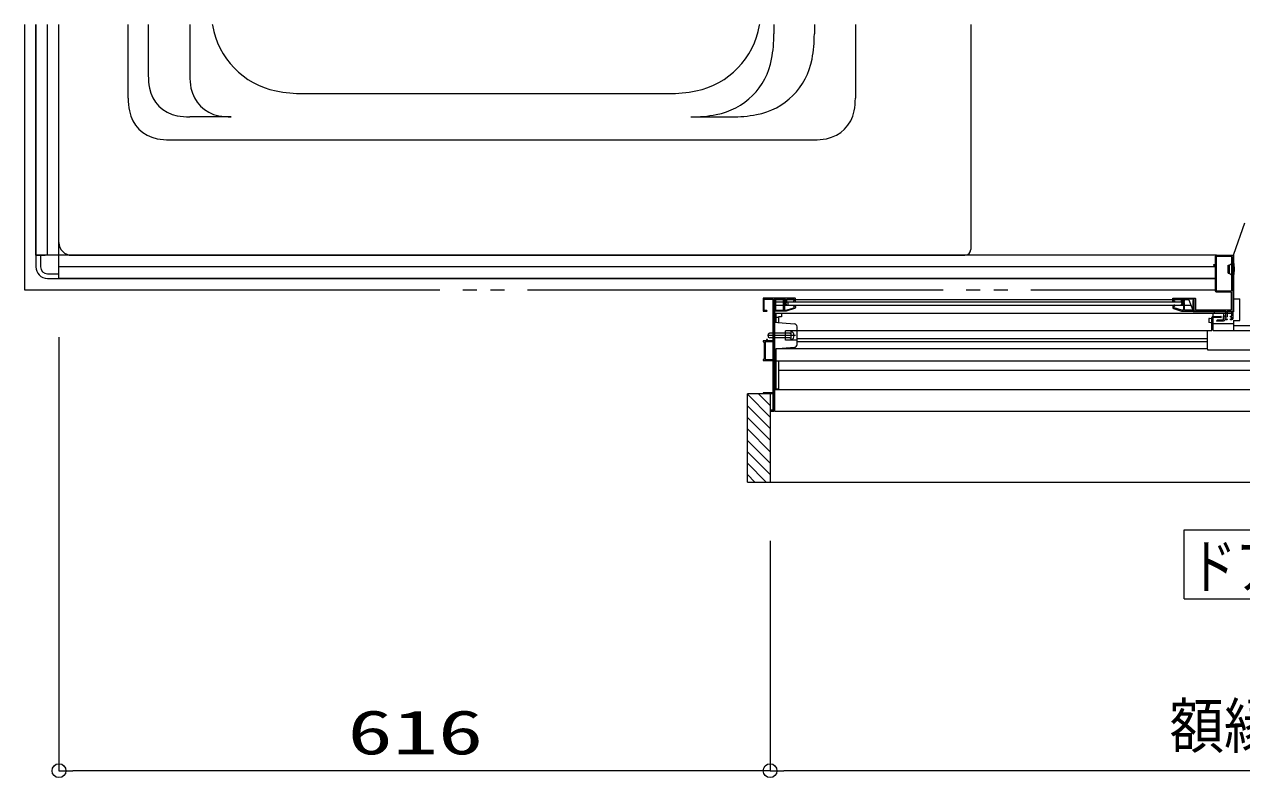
# Model space of a CAD drawing. Units: millimetres on the paper. Extents: x -305 to 305, y -152 to 152.
# Drawn here: x -204.9 to -152.2, y -52.5 to -19.9 of the extents above; entities that cross this region are included whole.
import ezdxf
from ezdxf.enums import TextEntityAlignment as Align

# ---------------------------------------------------------------- set-up
doc = ezdxf.new("R2010")
doc.units = ezdxf.units.MM
doc.linetypes.add('LONG_DOUBLE_CHAIN', pattern=[21.8, 18, -1, 0.6, -0.6, 0.6, -1])
doc.layers.add('0-0_0', color=7, linetype='Continuous', lineweight=9)
doc.layers.add('0-1_VIEW0001', color=7, linetype='Continuous', lineweight=9)
doc.styles.add('ＭＳ ゴシック', font='')
doc.styles.get('ＭＳ ゴシック').set_extended_font_data('MS Gothic')

# ---------------------------------------------------------------- blocks, each defined once
blk = doc.blocks.new('_ORIGIN')
at = {"layer": '0-0_0'}
blk.add_line((0, 0), (-1, 0), dxfattribs=at)
blk.add_circle((0, 0), 0.5, dxfattribs=at)

msp = doc.modelspace()

# ---------------------------------------------------------------- linework, layer by layer
at = {"layer": '0-0_0'}
for p, q in [((-203.434, -33.466), (-203.434, -52.246)), ((-172.629, -42.287), (-172.629, -52.246)), ((-172.629, -42.287), (-172.629, -52.246)), ((-173.229, -52.246), (-202.834, -52.246)), ((-114.734, -52.246), (-172.029, -52.246))]:
    msp.add_line(p, q, dxfattribs=at)
at = {"layer": '0-1_VIEW0001', "linetype": 'LONG_DOUBLE_CHAIN'}
for p, q in [((-204.934, -19.926), (-204.934, -31.426)), ((-204.934, -31.426), (-153.334, -31.426))]:
    msp.add_line(p, q, dxfattribs=at)
at = {"layer": '0-1_VIEW0001'}
for p, q in [((-204.434, -19.926), (-204.434, -29.926)), ((-203.934, -29.926), (-203.934, -19.926)), ((-203.434, -30.926), (-203.434, -19.926)), ((-203.434, -29.377), (-203.434, -19.927)), ((-200.434, -23.129), (-200.434, -19.927)), ((-199.565, -19.927), (-199.565, -22.138)), ((-197.765, -19.927), (-197.765, -22.138)), ((-172.46, -19.927), (-172.46, -20.34)), ((-170.71, -19.927), (-170.71, -20.34)), ((-168.934, -19.927), (-168.934, -23.129)), ((-163.934, -19.927), (-163.934, -29.677)), ((-192.837, -22.927), (-177.032, -22.927)), ((-195.968, -23.935), (-197.767, -23.935)), ((-176.056, -23.935), (-174.306, -23.935)), ((-198.637, -24.927), (-170.732, -24.927)), ((-152.543, -29.875), (-152.061, -28.525)), ((-204.434, -29.926), (-204.034, -29.926)), ((-204.434, -29.926), (-204.434, -30.426)), ((-204.234, -29.926), (-204.234, -30.426)), ((-202.884, -29.927), (-164.184, -29.927)), ((-153.334, -30.311), (-153.334, -29.976)), ((-153.289, -31.466), (-153.289, -29.986)), ((-153.289, -31.466), (-153.289, -29.986)), ((-153.284, -29.926), (-152.599, -29.926)), ((-153.274, -29.971), (-152.649, -29.971)), ((-153.274, -29.971), (-152.649, -29.971)), ((-152.634, -29.986), (-152.634, -31.466)), ((-152.634, -29.986), (-152.634, -31.466)), ((-152.584, -29.941), (-152.584, -32.676)), ((-152.549, -31.815), (-152.549, -29.909)), ((-153.334, -30.426), (-203.434, -30.426)), ((-203.434, -30.926), (-203.434, -30.526)), ((-153.409, -30.356), (-153.409, -30.336)), ((-153.399, -30.326), (-153.349, -30.326)), ((-153.349, -30.366), (-153.399, -30.366)), ((-153.334, -31.476), (-153.334, -30.381)), ((-152.784, -30.351), (-152.734, -30.351)), ((-152.784, -30.701), (-152.784, -30.351)), ((-152.734, -30.351), (-152.656, -30.292)), ((-152.734, -30.351), (-152.734, -30.701)), ((-152.599, -30.309), (-152.618, -30.309)), ((-152.584, -30.226), (-152.564, -30.226)), ((-203.934, -30.726), (-203.434, -30.726)), ((-203.934, -30.926), (-203.434, -30.926)), ((-203.434, -30.926), (-153.334, -30.926)), ((-153.334, -30.926), (-203.434, -30.926)), ((-152.784, -30.701), (-152.734, -30.701)), ((-152.734, -30.701), (-152.656, -30.761)), ((-152.599, -30.744), (-152.618, -30.744)), ((-152.584, -30.826), (-152.564, -30.826)), ((-152.644, -31.526), (-153.284, -31.526)), ((-152.649, -31.481), (-153.274, -31.481)), ((-152.649, -31.481), (-153.274, -31.481)), ((-152.644, -32.291), (-152.644, -31.526)), ((-172.934, -31.792), (-172.934, -32.352)), ((-171.559, -31.777), (-172.919, -31.777)), ((-172.444, -32.306), (-172.444, -31.925)), ((-172.434, -31.857), (-172.434, -36.677)), ((-154.484, -31.857), (-172.434, -31.857)), ((-172.434, -31.937), (-154.809, -31.937)), ((-154.392, -32.097), (-172.434, -32.097)), ((-172.399, -31.891), (-172.399, -32.306)), ((-172.049, -31.905), (-172.049, -31.876)), ((-172.049, -32.306), (-172.049, -31.989)), ((-172.028, -31.947), (-172.047, -31.912)), ((-172.045, -31.978), (-172.031, -31.964)), ((-172.034, -31.861), (-172.033, -31.861)), ((-172.02, -31.869), (-171.979, -31.942)), ((-171.979, -31.976), (-172, -31.997)), ((-171.989, -31.987), (-171.989, -32.003)), ((-171.959, -31.946), (-171.982, -31.969)), ((-171.982, -32.028), (-171.961, -32.064)), ((-171.974, -31.962), (-171.974, -31.965)), ((-171.915, -32.054), (-171.942, -32.009)), ((-171.94, -32.077), (-171.928, -32.077)), ((-171.939, -31.99), (-171.914, -31.965)), ((-171.859, -31.937), (-171.859, -32.097)), ((-171.624, -32.104), (-171.624, -32.101)), ((-171.584, -32.151), (-171.62, -32.114)), ((-171.609, -31.912), (-171.609, -31.937)), ((-171.609, -32.086), (-171.59, -32.086)), ((-171.594, -31.937), (-171.549, -31.937)), ((-171.584, -31.832), (-171.584, -31.887)), ((-171.58, -32.091), (-171.539, -32.132)), ((-171.579, -32.182), (-171.579, -32.161)), ((-171.534, -31.937), (-171.534, -31.802)), ((-171.534, -32.143), (-171.534, -32.19)), ((-155.184, -31.921), (-155.184, -31.801)), ((-155.184, -32.143), (-155.184, -32.19)), ((-155.139, -32.091), (-155.18, -32.132)), ((-155.124, -31.936), (-155.169, -31.936)), ((-155.159, -31.776), (-154.224, -31.776)), ((-155.139, -32.182), (-155.139, -32.161)), ((-155.135, -32.151), (-155.099, -32.114)), ((-155.134, -31.841), (-155.134, -31.886)), ((-155.109, -32.086), (-155.128, -32.086)), ((-154.819, -31.831), (-155.124, -31.831)), ((-155.109, -31.911), (-155.109, -31.921)), ((-155.094, -32.104), (-155.094, -32.101)), ((-154.809, -31.954), (-154.809, -31.841)), ((-154.779, -31.99), (-154.805, -31.964)), ((-154.803, -32.054), (-154.777, -32.008)), ((-154.779, -32.076), (-154.79, -32.076)), ((-154.764, -31.841), (-154.764, -31.935)), ((-154.76, -31.946), (-154.737, -31.969)), ((-154.736, -32.028), (-154.757, -32.064)), ((-154.269, -31.831), (-154.754, -31.831)), ((-154.744, -31.962), (-154.744, -31.965)), ((-154.74, -31.976), (-154.719, -31.997)), ((-154.699, -31.869), (-154.739, -31.942)), ((-154.729, -31.987), (-154.729, -32.003)), ((-154.714, -32.008), (-154.714, -32.291)), ((-154.69, -31.947), (-154.671, -31.912)), ((-154.674, -31.978), (-154.688, -31.964)), ((-154.684, -31.861), (-154.685, -31.861)), ((-154.669, -31.905), (-154.669, -31.876)), ((-154.669, -32.291), (-154.669, -31.989)), ((-154.484, -31.857), (-154.284, -32.376)), ((-154.319, -31.891), (-154.319, -32.291)), ((-154.274, -32.29), (-154.274, -31.925)), ((-154.259, -32.336), (-154.259, -31.841)), ((-154.199, -31.801), (-154.199, -32.291)), ((-152.549, -31.815), (-152.284, -31.815)), ((-172.934, -32.352), (-172.774, -32.352)), ((-172.759, -32.337), (-172.759, -32.327)), ((-172.459, -32.306), (-172.444, -32.306)), ((-172.459, -32.336), (-172.459, -32.316)), ((-172.434, -32.437), (-152.609, -32.437)), ((-172.399, -32.306), (-172.049, -32.306)), ((-172.364, -32.834), (-172.364, -32.437)), ((-172.264, -32.622), (-172.364, -32.622)), ((-172.264, -32.602), (-172.264, -32.841)), ((-172.139, -32.597), (-172.257, -32.597)), ((-172.139, -32.437), (-172.139, -32.597)), ((-155.149, -32.237), (-154.799, -32.347)), ((-154.785, -32.304), (-155.129, -32.197)), ((-154.729, -32.306), (-154.769, -32.306)), ((-154.769, -32.351), (-154.274, -32.351)), ((-154.334, -32.306), (-154.654, -32.306)), ((-152.559, -32.376), (-154.284, -32.376)), ((-154.259, -32.336), (-154.259, -32.316)), ((-152.879, -32.351), (-154.244, -32.351)), ((-154.199, -32.291), (-152.644, -32.291)), ((-153.597, -32.663), (-153.524, -32.649)), ((-153.524, -32.649), (-153.499, -32.644)), ((-153.499, -32.644), (-153.434, -32.644)), ((-153.484, -33.176), (-153.484, -32.626)), ((-153.434, -33.176), (-153.434, -32.437)), ((-153.434, -32.576), (-153.099, -32.576)), ((-153.099, -32.626), (-153.419, -32.626)), ((-153.384, -32.376), (-153.384, -32.437)), ((-153.084, -32.591), (-153.084, -32.611)), ((-152.984, -32.436), (-152.984, -32.586)), ((-152.984, -32.711), (-152.984, -32.566)), ((-152.969, -32.551), (-152.889, -32.551)), ((-152.934, -32.611), (-152.934, -32.666)), ((-152.844, -32.601), (-152.924, -32.601)), ((-152.924, -32.676), (-152.844, -32.676)), ((-152.879, -32.541), (-152.879, -32.351)), ((-152.829, -32.691), (-152.829, -32.711)), ((-152.679, -32.586), (-152.679, -32.576)), ((-152.679, -32.711), (-152.679, -32.691)), ((-152.664, -32.561), (-152.644, -32.561)), ((-152.634, -32.601), (-152.664, -32.601)), ((-152.664, -32.676), (-152.634, -32.676)), ((-152.634, -32.351), (-152.634, -32.551)), ((-152.624, -32.666), (-152.624, -32.611)), ((-152.609, -32.376), (-152.609, -32.437)), ((-172.459, -32.827), (-171.575, -32.893)), ((-171.959, -33.602), (-171.959, -33.202)), ((-171.459, -33.202), (-171.959, -33.202)), ((-171.709, -33.581), (-171.709, -33.222)), ((-171.46, -33.177), (-153.484, -33.177)), ((-171.459, -33.786), (-171.459, -33.018)), ((-153.684, -33.986), (-153.684, -33.177)), ((-153.597, -32.84), (-153.624, -32.834)), ((-153.524, -32.854), (-153.597, -32.84)), ((-153.499, -32.859), (-153.524, -32.854)), ((-153.499, -32.859), (-153.434, -32.859)), ((-153.434, -32.877), (-152.549, -32.877)), ((-153.434, -33.176), (-133.359, -33.176)), ((-153.277, -32.748), (-153.242, -32.728)), ((-152.994, -32.776), (-153.269, -32.776)), ((-153.235, -32.726), (-152.999, -32.726)), ((-152.844, -32.726), (-152.931, -32.726)), ((-152.634, -32.726), (-152.664, -32.726)), ((-152.549, -32.752), (-152.549, -33.176)), ((-172.839, -33.672), (-172.839, -34.432)), ((-172.509, -33.672), (-172.839, -33.672)), ((-171.534, -33.402), (-172.734, -33.402)), ((-172.709, -33.467), (-172.639, -33.502)), ((-171.779, -33.302), (-172.639, -33.302)), ((-171.779, -33.502), (-172.639, -33.502)), ((-172.509, -33.672), (-172.509, -34.432)), ((-171.459, -33.602), (-171.959, -33.602)), ((-171.779, -33.302), (-171.739, -33.309)), ((-171.779, -33.502), (-171.739, -33.494)), ((-171.459, -33.534), (-153.684, -33.534)), ((-153.684, -33.674), (-171.459, -33.674)), ((-172.459, -33.977), (-171.575, -33.91)), ((-172.364, -35.707), (-172.364, -33.972)), ((-153.684, -33.982), (-172.364, -33.982)), ((-153.643, -34.026), (-134.059, -34.026)), ((-172.934, -34.432), (-172.934, -34.477)), ((-172.884, -34.432), (-172.934, -34.432)), ((-172.934, -34.477), (-172.509, -34.477)), ((-172.839, -34.432), (-172.509, -34.432)), ((-172.364, -34.492), (-135.309, -34.492)), ((-135.309, -34.922), (-172.264, -34.922)), ((-172.434, -35.737), (-116.155, -35.737)), ((-173.609, -39.747), (-173.609, -35.926)), ((-172.509, -35.926), (-173.609, -35.926)), ((-172.609, -36.946), (-173.609, -35.946)), ((-172.609, -36.446), (-173.129, -35.926)), ((-172.609, -39.747), (-172.609, -35.926)), ((-172.609, -37.446), (-173.609, -36.447)), ((-172.609, -36.642), (-172.609, -36.662)), ((-172.434, -36.677), (-117.33, -36.677)), ((-172.609, -37.947), (-173.609, -36.947)), ((-172.609, -38.447), (-173.609, -37.446)), ((-172.609, -38.941), (-173.609, -37.941)), ((-172.609, -39.436), (-173.609, -38.436)), ((-172.794, -39.747), (-173.609, -38.931)), ((-173.289, -39.747), (-173.609, -39.426)), ((-173.609, -39.747), (-113.134, -39.747)), ((-154.696, -44.809), (-154.696, -41.809)), ((-154.696, -41.809), (-142.696, -41.809)), ((-154.696, -44.809), (-142.696, -44.809))]:
    msp.add_line(p, q, dxfattribs=at)
at = {"layer": '0-1_VIEW0001', "color": 5}
msp.add_line((-116.356, -32.977), (-152.549, -32.977), dxfattribs=at)
at = {"layer": '0-1_VIEW0001'}
for points in [[(-153.284, -29.926), (-204.434, -29.926), (-204.434, -19.926)], [(-153.334, -29.976), (-153.32, -29.941), (-153.284, -29.926)], [(-152.599, -29.926), (-152.589, -29.931), (-152.584, -29.941)], [(-152.549, -29.926), (-152.559, -29.926), (-152.559, -32.376)], [(-153.409, -30.336), (-153.406, -30.329), (-153.399, -30.326)], [(-153.399, -30.366), (-153.406, -30.363), (-153.409, -30.356)], [(-153.349, -30.326), (-153.339, -30.322), (-153.334, -30.311)], [(-153.334, -30.381), (-153.339, -30.371), (-153.349, -30.366)], [(-153.284, -31.526), (-153.32, -31.512), (-153.334, -31.476)], [(-172.919, -31.777), (-172.93, -31.781), (-172.934, -31.792)], [(-172.774, -32.312), (-172.889, -32.312), (-172.889, -31.832)], [(-172.889, -31.832), (-172.509, -31.832), (-172.509, -33.627), (-172.734, -33.627), (-172.734, -33.577)], [(-172.609, -36.677), (-172.459, -36.677), (-172.459, -31.832), (-171.954, -31.832), (-171.954, -31.935)], [(-172.449, -31.914), (-172.441, -31.864), (-172.399, -31.891)], [(-172.444, -31.925), (-172.446, -31.919), (-172.449, -31.914)], [(-172.049, -31.876), (-172.045, -31.866), (-172.034, -31.861)], [(-172.047, -31.912), (-172.049, -31.909), (-172.049, -31.905)], [(-172.049, -31.989), (-172.048, -31.983), (-172.045, -31.978)], [(-172.033, -31.861), (-172.025, -31.863), (-172.02, -31.869)], [(-172.031, -31.964), (-172.027, -31.956), (-172.028, -31.947)], [(-172, -31.997), (-172.003, -32.002), (-172.004, -32.008)], [(-172.004, -32.008), (-172.004, -32.306), (-171.941, -32.306), (-171.59, -32.197)], [(-171.982, -31.969), (-171.987, -31.977), (-171.989, -31.987)], [(-171.989, -32.003), (-171.988, -32.016), (-171.982, -32.028)], [(-171.979, -31.942), (-171.976, -31.952), (-171.974, -31.962)], [(-171.974, -31.965), (-171.975, -31.971), (-171.979, -31.976)], [(-171.961, -32.064), (-171.952, -32.073), (-171.94, -32.077)], [(-171.954, -31.935), (-171.955, -31.941), (-171.959, -31.946)], [(-171.942, -32.009), (-171.944, -31.999), (-171.939, -31.99)], [(-171.928, -32.077), (-171.915, -32.069), (-171.915, -32.054)], [(-171.914, -31.965), (-171.91, -31.96), (-171.909, -31.954)], [(-171.909, -31.954), (-171.909, -31.832), (-171.584, -31.832)], [(-171.624, -32.101), (-171.62, -32.091), (-171.609, -32.086)], [(-171.62, -32.114), (-171.623, -32.11), (-171.624, -32.104)], [(-171.584, -31.887), (-171.587, -31.894), (-171.594, -31.897), (-171.605, -31.901), (-171.609, -31.912)], [(-171.59, -32.086), (-171.585, -32.087), (-171.58, -32.091)], [(-171.579, -32.161), (-171.58, -32.155), (-171.584, -32.151)], [(-171.534, -31.802), (-171.542, -31.784), (-171.559, -31.777)], [(-171.539, -32.132), (-171.535, -32.137), (-171.534, -32.143)], [(-155.184, -31.801), (-155.177, -31.784), (-155.159, -31.776)], [(-155.169, -31.936), (-155.18, -31.932), (-155.184, -31.921)], [(-155.18, -32.132), (-155.183, -32.137), (-155.184, -32.143)], [(-155.128, -32.086), (-155.134, -32.087), (-155.139, -32.091)], [(-155.139, -32.161), (-155.138, -32.155), (-155.135, -32.151)], [(-155.124, -31.831), (-155.131, -31.834), (-155.134, -31.841)], [(-155.134, -31.886), (-155.131, -31.893), (-155.124, -31.896), (-155.114, -31.901), (-155.109, -31.911)], [(-155.109, -31.921), (-155.114, -31.932), (-155.124, -31.936)], [(-155.094, -32.101), (-155.099, -32.091), (-155.109, -32.086)], [(-155.099, -32.114), (-155.095, -32.11), (-155.094, -32.104)], [(-154.809, -31.841), (-154.812, -31.834), (-154.819, -31.831)], [(-154.805, -31.964), (-154.808, -31.96), (-154.809, -31.954)], [(-154.79, -32.076), (-154.803, -32.069), (-154.803, -32.054)], [(-154.777, -32.008), (-154.775, -31.999), (-154.779, -31.99)], [(-154.757, -32.064), (-154.766, -32.073), (-154.779, -32.076)], [(-154.754, -31.831), (-154.761, -31.834), (-154.764, -31.841)], [(-154.764, -31.935), (-154.763, -31.941), (-154.76, -31.946)], [(-154.739, -31.942), (-154.743, -31.952), (-154.744, -31.962)], [(-154.744, -31.965), (-154.743, -31.971), (-154.74, -31.976)], [(-154.737, -31.969), (-154.731, -31.977), (-154.729, -31.987)], [(-154.729, -32.003), (-154.731, -32.016), (-154.736, -32.028)], [(-154.719, -31.997), (-154.715, -32.002), (-154.714, -32.008)], [(-154.685, -31.861), (-154.693, -31.863), (-154.699, -31.869)], [(-154.688, -31.964), (-154.692, -31.956), (-154.69, -31.947)], [(-154.669, -31.876), (-154.674, -31.866), (-154.684, -31.861)], [(-154.669, -31.989), (-154.67, -31.983), (-154.674, -31.978)], [(-154.671, -31.912), (-154.67, -31.909), (-154.669, -31.905)], [(-154.269, -31.914), (-154.277, -31.864), (-154.319, -31.891)], [(-154.274, -31.925), (-154.273, -31.919), (-154.269, -31.914)], [(-154.259, -31.841), (-154.262, -31.834), (-154.269, -31.831)], [(-154.224, -31.776), (-154.207, -31.784), (-154.199, -31.801)], [(-152.549, -32.752), (-152.284, -32.752), (-152.284, -31.815)], [(-172.759, -32.327), (-172.764, -32.316), (-172.774, -32.312)], [(-172.774, -32.352), (-172.764, -32.347), (-172.759, -32.337)], [(-171.569, -32.237), (-171.934, -32.351), (-172.459, -32.351)], [(-172.264, -32.602), (-172.264, -32.6), (-172.263, -32.599), (-172.26, -32.597), (-172.258, -32.597), (-172.257, -32.597)], [(-171.59, -32.197), (-171.582, -32.191), (-171.579, -32.182)], [(-171.534, -32.19), (-171.544, -32.219), (-171.569, -32.237)], [(-155.184, -32.19), (-155.175, -32.219), (-155.149, -32.237)], [(-155.129, -32.197), (-155.136, -32.191), (-155.139, -32.182)], [(-154.799, -32.347), (-154.784, -32.35), (-154.769, -32.351)], [(-154.769, -32.306), (-154.777, -32.306), (-154.785, -32.304)], [(-154.714, -32.291), (-154.719, -32.302), (-154.729, -32.306)], [(-154.654, -32.306), (-154.665, -32.302), (-154.669, -32.291)], [(-154.319, -32.291), (-154.324, -32.302), (-154.334, -32.306)], [(-154.259, -32.316), (-154.261, -32.309), (-154.267, -32.303), (-154.272, -32.298), (-154.274, -32.29)], [(-154.274, -32.351), (-154.264, -32.347), (-154.259, -32.336)], [(-154.244, -32.351), (-154.255, -32.347), (-154.259, -32.336)], [(-153.597, -32.663), (-153.624, -32.669), (-153.624, -32.834)], [(-152.984, -32.566), (-152.98, -32.556), (-152.969, -32.551)], [(-152.924, -32.601), (-152.931, -32.604), (-152.934, -32.611)], [(-152.934, -32.666), (-152.931, -32.673), (-152.924, -32.676)], [(-152.889, -32.551), (-152.882, -32.548), (-152.879, -32.541)], [(-152.829, -32.586), (-152.834, -32.597), (-152.844, -32.601)], [(-152.844, -32.676), (-152.834, -32.681), (-152.829, -32.691)], [(-152.634, -32.351), (-152.829, -32.351), (-152.829, -32.586)], [(-152.679, -32.576), (-152.675, -32.566), (-152.664, -32.561)], [(-152.664, -32.601), (-152.675, -32.597), (-152.679, -32.586)], [(-152.679, -32.691), (-152.675, -32.681), (-152.664, -32.676)], [(-152.644, -32.561), (-152.637, -32.558), (-152.634, -32.551)], [(-152.624, -32.611), (-152.627, -32.604), (-152.634, -32.601)], [(-152.634, -32.676), (-152.627, -32.673), (-152.624, -32.666)], [(-152.584, -32.676), (-152.599, -32.712), (-152.634, -32.726)], [(-153.269, -32.776), (-153.284, -32.765), (-153.277, -32.748)], [(-153.242, -32.728), (-153.238, -32.727), (-153.235, -32.726)], [(-152.999, -32.726), (-152.989, -32.722), (-152.984, -32.711)], [(-152.931, -32.726), (-152.94, -32.73), (-152.946, -32.738), (-152.963, -32.766), (-152.994, -32.776)], [(-152.829, -32.711), (-152.834, -32.722), (-152.844, -32.726)], [(-152.664, -32.726), (-152.675, -32.722), (-152.679, -32.711)], [(-172.779, -33.627), (-172.934, -33.627), (-172.934, -33.672)], [(-172.934, -33.672), (-172.884, -33.672), (-172.884, -34.432)], [(-172.734, -33.577), (-172.779, -33.577), (-172.779, -33.627)], [(-172.639, -33.302), (-172.709, -33.337), (-172.709, -33.467)], [(-172.509, -34.477), (-172.509, -35.882), (-172.934, -35.882), (-172.934, -35.926)], [(-172.264, -34.492), (-172.264, -35.722), (-172.349, -35.722)], [(-172.509, -35.926), (-172.509, -36.627), (-172.609, -36.627)]]:
    msp.add_lwpolyline(points, dxfattribs=at)
for centre, radius, start, end in [((-189.884, -18.787), 7, 189.3711, 189.6963), ((-193.334, -19.377), 3.5, 189.6963, 258.5217), ((-176.534, -19.377), 3.5, 281.4783, 350.3037), ((-179.984, -18.787), 7, 350.2391, 350.6289), ((-178.46, -20.34), 6, 349.5247, 0), ((-176.71, -20.34), 6, 349.5247, 0), ((-175.51, -20.885), 3, 280.4753, 349.5247), ((-173.76, -20.885), 3, 280.4753, 349.5247), ((-196.565, -22.138), 3, 180, 190.4753), ((-194.765, -22.138), 3, 180, 190.4753), ((-197.434, -23.129), 3, 180, 190.4753), ((-198.04, -22.41), 1.5, 190.4753, 259.5247), ((-196.24, -22.41), 1.5, 190.4753, 259.5247), ((-192.837, -16.927), 6, 258.5217, 270), ((-177.032, -16.927), 6, 270, 281.4783), ((-171.934, -23.129), 3, 349.5247, 0), ((-198.909, -23.402), 1.5, 190.4753, 259.5247), ((-170.459, -23.402), 1.5, 280.4753, 349.5247), ((-197.767, -20.935), 3, 259.5247, 270), ((-195.968, -20.935), 3, 259.5247, 270), ((-176.056, -17.935), 6, 270, 280.4753), ((-174.306, -17.935), 6, 270, 280.4753), ((-198.637, -21.927), 3, 259.5247, 270), ((-170.732, -21.927), 3, 270, 280.4753), ((-202.884, -29.377), 0.55, 180, 270), ((-164.184, -29.677), 0.25, 270, 0), ((-153.274, -29.986), 0.015, 90, 180), ((-153.274, -29.986), 0.015, 90, 180), ((-152.649, -29.986), 0.015, 0, 90), ((-152.649, -29.986), 0.015, 0, 90), ((-152.449, -29.909), 0.1, 160.3462, 180), ((-203.934, -30.426), 0.5, 180, 270), ((-203.934, -30.426), 0.3, 180, 270), ((-152.647, -30.304), 0.015, 19.4712, 127.1608), ((-152.618, -30.294), 0.015, 199.4712, 270), ((-152.599, -30.294), 0.015, 270, 0), ((-152.564, -30.251), 0.025, 12.424, 90), ((-153.812, -30.526), 1.303, 347.576, 12.424), ((-152.647, -30.749), 0.015, 232.8391, 340.5288), ((-152.618, -30.759), 0.015, 90, 160.5288), ((-152.599, -30.759), 0.015, 0, 90), ((-152.564, -30.801), 0.025, 270, 347.576), ((-153.274, -31.466), 0.015, 180, 270), ((-153.274, -31.466), 0.015, 180, 270), ((-152.649, -31.466), 0.015, 270, 0), ((-152.649, -31.466), 0.015, 270, 0), ((-153.434, -32.626), 0.05, 90, 180), ((-153.419, -32.641), 0.015, 90, 180), ((-153.099, -32.591), 0.015, 0, 90), ((-153.099, -32.611), 0.015, 270, 0), ((-171.702, -33.222), 0.0077, 62.719, 180), ((-171.794, -33.402), 0.21, 297.281, 62.719), ((-171.584, -33.018), 0.125, 0, 85.7108), ((-171.734, -33.284), 0.025, 259.909, 0), ((-171.734, -33.519), 0.025, 0, 100.091), ((-171.702, -33.581), 0.0077, 180, 297.281), ((-171.584, -33.786), 0.125, 274.2892, 0), ((-153.644, -33.986), 0.04, 180, 270), ((-172.349, -35.707), 0.015, 180, 270)]:
    msp.add_arc(centre, radius, start, end, dxfattribs=at)

# ---------------------------------------------------------------- block references
at = {"layer": '0-0_0', "xscale": 0.6, "yscale": 0.6, "rotation": 180}
for p in [(-203.434, -52.246), (-172.629, -52.246)]:
    msp.add_blockref('_ORIGIN', p, dxfattribs=at)
at = {"layer": '0-0_0', "xscale": 0.6, "yscale": 0.6}
msp.add_blockref('_ORIGIN', (-172.629, -52.246), dxfattribs=at)

# ---------------------------------------------------------------- texts
at = {"layer": '0-0_0', "style": 'ＭＳ ゴシック'}
for s, width, p in [('額縁内寸法：１１７０', 0.9, (-155.323, -51.843)), ('616', 1.5, (-190.934, -52.116))]:
    msp.add_text(s, height=1.921, dxfattribs=dict(at, width=width)).set_placement(p, align=Align.BOTTOM_LEFT)
at = {"layer": '0-1_VIEW0001', "style": 'ＭＳ ゴシック', "width": 0.75}
msp.add_text('ドア位置ＡＲ\u3000Ｗ８００', height=1.921, dxfattribs=at).set_placement((-154.411, -44.929), align=Align.BOTTOM_LEFT)

doc.saveas('drawing.dxf')
